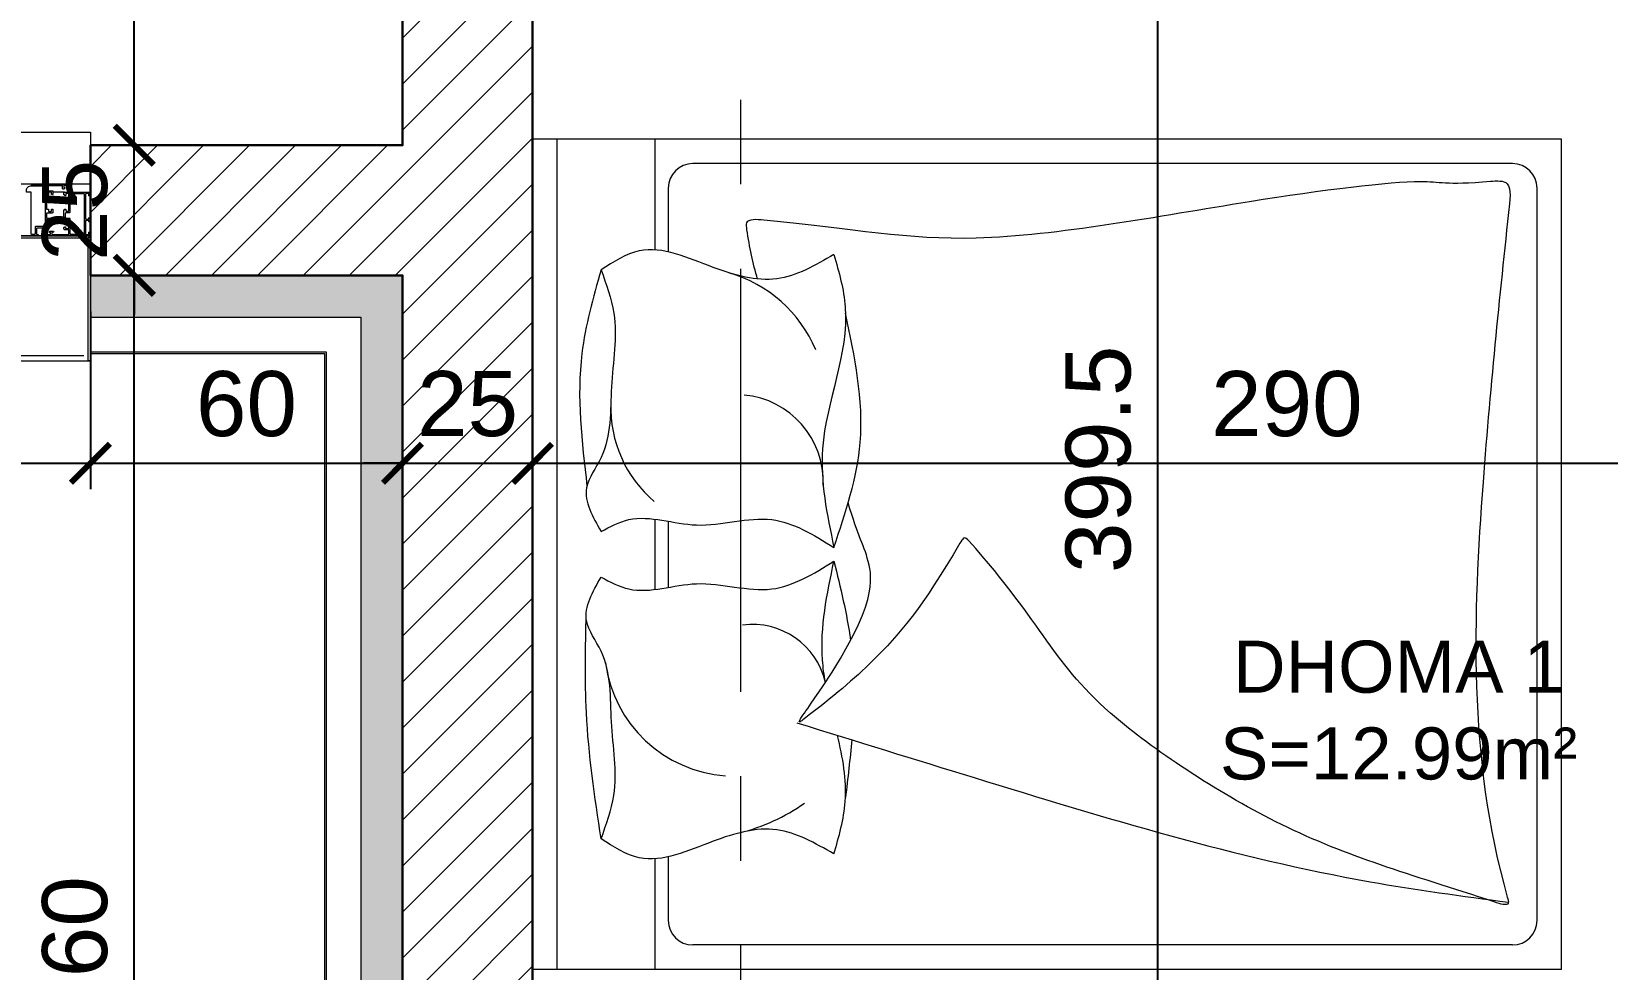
# Model space of a CAD drawing. Header units: centimetres. Extents: x 105417 to 110818, y -55119 to -48326.
# Drawn here: x 108143 to 108446, y -53635.7 to -53455.5 of the extents above; entities that cross this region are included whole.
import ezdxf

# ---------------------------------------------------------------- set-up
doc = ezdxf.new("R2010")
doc.units = ezdxf.units.CM
doc.header["$LTSCALE"] = 50
doc.header["$MEASUREMENT"] = 0
doc.linetypes.add('AXES', pattern=[2, 1.25, -0.25, 0.25, -0.25])
doc.linetypes.add('CACHE', pattern=[0.375, 0.25, -0.125])
doc.layers.get('0').update_dxf_attribs({"color": 8})
doc.layers.add('AXES', color=10, linetype='AXES')
doc.layers.add('COTE 50ème', color=1, linetype='Continuous')
doc.layers.add('DEMOL', color=7, linetype='Continuous', lineweight=60, true_color=0xe6ac00)
for name, color, linetype, lineweight in [('ISOLATION', 252, 'Continuous', 0), ('MACONNERIE COUPE', 7, 'Continuous', 30), ('MACONNERIE HACHURE', 253, 'Continuous', 13), ('mobilimi', 8, 'Continuous', 9), ('WD_Corner', 154, 'Continuous', 5), ('WINDOWS', 21, 'Continuous', 5)]:
    doc.layers.add(name, color=color, linetype=linetype, lineweight=lineweight)
doc.styles.add('RS_TEXT_1.50', font='arial.ttf', dxfattribs={"height": 12.5})
doc.styles.add('RS_TXT_50', font='arial.ttf', dxfattribs={"height": 12.5})
doc.dimstyles.new('RS_50CM_LINEAIRE', dxfattribs={"dimscale": 5, "dimtxt": 12.5, "dimasz": 1.5, "dimexe": 1, "dimexo": 2.5, "dimgap": 1, "dimtad": 1, "dimdec": 1, "dimrnd": 0.5, "dimdsep": 46, "dimtxsty": 'RS_TXT_50', "dimblk1": 'ARCHTICK', "dimblk2": 'ARCHTICK', "dimsah": 1, "dimcen": 2.5, "dimdle": 1, "dimclrt": 4, "dimadec": 0, "dimazin": 2, "dimtfac": 1, "dimtdec": 1, "dimtix": 1, "dimtmove": 2, "dimatfit": 3, "dimfxl": 1, "dimtolj": 1, "dimtzin": 0, "dimarcsym": 0})

# ---------------------------------------------------------------- blocks, each defined once
blk = doc.blocks.new('A$Ceb270309')
at = {"layer": 'AXES', "lineweight": 5, "ltscale": 1.3}
blk.add_line((740, -4150), (740, -1058.41), dxfattribs=at)
blk = doc.blocks.new('_ArchTick')
at = {"color": 0, "linetype": 'ByBlock', "const_width": 0.15}
blk.add_lwpolyline([(-0.5, -0.5), (0.5, 0.5)], dxfattribs=at)
blk = doc.blocks.new('*D1180')
at = {"layer": 'COTE 50ème', "color": 0, "lineweight": -2, "ltscale": 0.5, "transparency": 16777216}
for p, q in [((107253.08, -52052.36), (107253.08, -54127.36)), ((107431.85, -52057.36), (107248.08, -52057.36)), ((108207.94, -54122.36), (107248.08, -54122.36))]:
    blk.add_line(p, q, dxfattribs=at)
at = {"layer": 'Defpoints', "color": 0, "ltscale": 0.5, "transparency": 16777216}
for p in [(107444.35, -52057.36), (107253.08, -54122.36), (108220.44, -54122.36)]:
    blk.add_point(p, dxfattribs=at)
at = {"layer": 'COTE 50ème', "color": 0, "lineweight": -2, "ltscale": 0.5, "transparency": 16777216, "xscale": 7.5, "yscale": 7.5, "zscale": 7.5}
for p, rotation in [((107253.08, -52057.36), 90), ((107253.08, -54122.36), 270)]:
    blk.add_blockref('_ArchTick', p, dxfattribs=dict(at, rotation=rotation))
at = {"layer": 'COTE 50ème', "color": 4, "ltscale": 0.5, "transparency": 16777216, "insert": (107241.69, -53089.86), "char_height": 12.5, "attachment_point": 5, "rotation": 90, "style": 'RS_TXT_50'}
blk.add_mtext('\\A1;2065', dxfattribs=at)
blk = doc.blocks.new('*D1254')
at = {"layer": 'COTE 50ème', "color": 0, "lineweight": -2, "ltscale": 0.5, "transparency": 16777216}
for p, q in [((108154.35, -53509.32), (108154.35, -53543.46)), ((107934.35, -53514.86), (107934.35, -53543.46)), ((107929.35, -53538.46), (108159.35, -53538.46))]:
    blk.add_line(p, q, dxfattribs=at)
at = {"layer": 'Defpoints', "color": 0, "ltscale": 0.5, "transparency": 16777216}
for p in [(108154.35, -53496.82), (107934.35, -53502.36), (108154.35, -53538.46)]:
    blk.add_point(p, dxfattribs=at)
at = {"layer": 'COTE 50ème', "color": 0, "lineweight": -2, "ltscale": 0.5, "transparency": 16777216, "xscale": 7.5, "yscale": 7.5, "zscale": 7.5, "rotation": 180}
blk.add_blockref('_ArchTick', (107934.35, -53538.46), dxfattribs=at)
at = {"layer": 'COTE 50ème', "color": 0, "lineweight": -2, "ltscale": 0.5, "transparency": 16777216, "xscale": 7.5, "yscale": 7.5, "zscale": 7.5}
blk.add_blockref('_ArchTick', (108154.35, -53538.46), dxfattribs=at)
at = {"layer": 'COTE 50ème', "color": 4, "ltscale": 0.5, "transparency": 16777216, "insert": (108044.35, -53527.08), "char_height": 12.5, "attachment_point": 5, "style": 'RS_TXT_50'}
blk.add_mtext('\\A1;220', dxfattribs=at)
blk = doc.blocks.new('*D1255')
at = {"layer": 'COTE 50ème', "color": 0, "lineweight": -2, "ltscale": 0.5, "transparency": 16777216}
for p, q in [((108154.35, -53509.32), (108154.35, -53543.46)), ((108214.35, -53526.66), (108214.35, -53543.46)), ((108149.35, -53538.46), (108219.35, -53538.46))]:
    blk.add_line(p, q, dxfattribs=at)
at = {"layer": 'Defpoints', "color": 0, "ltscale": 0.5, "transparency": 16777216}
for p in [(108154.35, -53496.82), (108214.35, -53514.16), (108214.35, -53538.46)]:
    blk.add_point(p, dxfattribs=at)
at = {"layer": 'COTE 50ème', "color": 0, "lineweight": -2, "ltscale": 0.5, "transparency": 16777216, "xscale": 7.5, "yscale": 7.5, "zscale": 7.5, "rotation": 180}
blk.add_blockref('_ArchTick', (108154.35, -53538.46), dxfattribs=at)
at = {"layer": 'COTE 50ème', "color": 0, "lineweight": -2, "ltscale": 0.5, "transparency": 16777216, "xscale": 7.5, "yscale": 7.5, "zscale": 7.5}
blk.add_blockref('_ArchTick', (108214.35, -53538.46), dxfattribs=at)
at = {"layer": 'COTE 50ème', "color": 4, "ltscale": 0.5, "transparency": 16777216, "insert": (108184.35, -53527.08), "char_height": 12.5, "attachment_point": 5, "style": 'RS_TXT_50'}
blk.add_mtext('\\A1;60', dxfattribs=at)
blk = doc.blocks.new('*D1256')
at = {"layer": 'COTE 50ème', "color": 0, "lineweight": -2, "ltscale": 0.5, "transparency": 16777216}
for p, q in [((108214.35, -53526.66), (108214.35, -53543.46)), ((108239.35, -53526.66), (108239.35, -53543.46)), ((108214.35, -53538.46), (108206.85, -53538.46)), ((108214.35, -53538.46), (108239.35, -53538.46)), ((108239.35, -53538.46), (108246.85, -53538.46))]:
    blk.add_line(p, q, dxfattribs=at)
at = {"layer": 'Defpoints', "color": 0, "ltscale": 0.5, "transparency": 16777216}
for p in [(108214.35, -53514.16), (108239.35, -53514.16), (108239.35, -53538.46)]:
    blk.add_point(p, dxfattribs=at)
at = {"layer": 'COTE 50ème', "color": 0, "lineweight": -2, "ltscale": 0.5, "transparency": 16777216, "xscale": 7.5, "yscale": 7.5, "zscale": 7.5}
blk.add_blockref('_ArchTick', (108214.35, -53538.46), dxfattribs=at)
at = {"layer": 'COTE 50ème', "color": 0, "lineweight": -2, "ltscale": 0.5, "transparency": 16777216, "xscale": 7.5, "yscale": 7.5, "zscale": 7.5, "rotation": 180}
blk.add_blockref('_ArchTick', (108239.35, -53538.46), dxfattribs=at)
at = {"layer": 'COTE 50ème', "color": 4, "ltscale": 0.5, "transparency": 16777216, "insert": (108226.85, -53527.08), "char_height": 12.5, "attachment_point": 5, "style": 'RS_TXT_50'}
blk.add_mtext('\\A1;25', dxfattribs=at)
blk = doc.blocks.new('*D1257')
at = {"layer": 'COTE 50ème', "color": 0, "lineweight": -2, "ltscale": 0.5, "transparency": 16777216}
for p, q in [((108239.35, -53526.66), (108239.35, -53543.46)), ((108529.35, -53526.66), (108529.35, -53543.46)), ((108234.35, -53538.46), (108534.35, -53538.46))]:
    blk.add_line(p, q, dxfattribs=at)
at = {"layer": 'Defpoints', "color": 0, "ltscale": 0.5, "transparency": 16777216}
for p in [(108239.35, -53514.16), (108529.35, -53514.16), (108529.35, -53538.46)]:
    blk.add_point(p, dxfattribs=at)
at = {"layer": 'COTE 50ème', "color": 0, "lineweight": -2, "ltscale": 0.5, "transparency": 16777216, "xscale": 7.5, "yscale": 7.5, "zscale": 7.5, "rotation": 180}
blk.add_blockref('_ArchTick', (108239.35, -53538.46), dxfattribs=at)
at = {"layer": 'COTE 50ème', "color": 0, "lineweight": -2, "ltscale": 0.5, "transparency": 16777216, "xscale": 7.5, "yscale": 7.5, "zscale": 7.5}
blk.add_blockref('_ArchTick', (108529.35, -53538.46), dxfattribs=at)
at = {"layer": 'COTE 50ème', "color": 4, "ltscale": 0.5, "transparency": 16777216, "insert": (108384.35, -53527.08), "char_height": 12.5, "attachment_point": 5, "style": 'RS_TXT_50'}
blk.add_mtext('\\A1;290', dxfattribs=at)
blk = doc.blocks.new('*D1385')
at = {"layer": 'COTE 50ème', "color": 0, "lineweight": -2, "ltscale": 0.5, "transparency": 16777216}
for p, q in [((108359.51, -53742.36), (108359.51, -53333.05)), ((108326.85, -53338.05), (108364.51, -53338.05)), ((108332.61, -53737.36), (108364.51, -53737.36))]:
    blk.add_line(p, q, dxfattribs=at)
at = {"layer": 'Defpoints', "color": 0, "ltscale": 0.5, "transparency": 16777216}
for p in [(108314.35, -53338.05), (108359.51, -53338.05), (108320.11, -53737.36)]:
    blk.add_point(p, dxfattribs=at)
at = {"layer": 'COTE 50ème', "color": 0, "lineweight": -2, "ltscale": 0.5, "transparency": 16777216, "xscale": 7.5, "yscale": 7.5, "zscale": 7.5}
for p, rotation in [((108359.51, -53338.05), 90), ((108359.51, -53737.36), 270)]:
    blk.add_blockref('_ArchTick', p, dxfattribs=dict(at, rotation=rotation))
at = {"layer": 'COTE 50ème', "color": 4, "ltscale": 0.5, "transparency": 16777216, "insert": (108348.12, -53537.7), "char_height": 12.5, "attachment_point": 5, "rotation": 90, "style": 'RS_TXT_50'}
blk.add_mtext('\\A1;399.5', dxfattribs=at)
blk = doc.blocks.new('*D1435')
at = {"layer": 'COTE 50ème', "color": 0, "lineweight": -2, "ltscale": 0.5, "transparency": 16777216}
for p, q in [((108162.79, -53767.36), (108162.79, -53497.36)), ((108183.63, -53502.36), (108157.79, -53502.36)), ((108201.85, -53762.36), (108157.79, -53762.36))]:
    blk.add_line(p, q, dxfattribs=at)
at = {"layer": 'Defpoints', "color": 0, "ltscale": 0.5, "transparency": 16777216}
for p in [(108162.79, -53502.36), (108196.13, -53502.36), (108214.35, -53762.36)]:
    blk.add_point(p, dxfattribs=at)
at = {"layer": 'COTE 50ème', "color": 0, "lineweight": -2, "ltscale": 0.5, "transparency": 16777216, "xscale": 7.5, "yscale": 7.5, "zscale": 7.5}
for p, rotation in [((108162.79, -53502.36), 90), ((108162.79, -53762.36), 270)]:
    blk.add_blockref('_ArchTick', p, dxfattribs=dict(at, rotation=rotation))
at = {"layer": 'COTE 50ème', "color": 4, "ltscale": 0.5, "transparency": 16777216, "insert": (108151.4, -53632.36), "char_height": 12.5, "attachment_point": 5, "rotation": 90, "style": 'RS_TXT_50'}
blk.add_mtext('\\A1;260', dxfattribs=at)
blk = doc.blocks.new('*D1436')
at = {"layer": 'COTE 50ème', "color": 0, "lineweight": -2, "ltscale": 0.5, "transparency": 16777216}
for p, q in [((108162.79, -53477.36), (108162.79, -53469.86)), ((108183.63, -53477.36), (108157.79, -53477.36)), ((108162.79, -53502.36), (108162.79, -53477.36)), ((108183.63, -53502.36), (108157.79, -53502.36)), ((108162.79, -53502.36), (108162.79, -53509.86))]:
    blk.add_line(p, q, dxfattribs=at)
at = {"layer": 'Defpoints', "color": 0, "ltscale": 0.5, "transparency": 16777216}
for p in [(108162.79, -53477.36), (108196.13, -53477.36), (108196.13, -53502.36)]:
    blk.add_point(p, dxfattribs=at)
at = {"layer": 'COTE 50ème', "color": 0, "lineweight": -2, "ltscale": 0.5, "transparency": 16777216, "xscale": 7.5, "yscale": 7.5, "zscale": 7.5}
for p, rotation in [((108162.79, -53477.36), 270), ((108162.79, -53502.36), 90)]:
    blk.add_blockref('_ArchTick', p, dxfattribs=dict(at, rotation=rotation))
at = {"layer": 'COTE 50ème', "color": 4, "ltscale": 0.5, "transparency": 16777216, "insert": (108151.4, -53489.86), "char_height": 12.5, "attachment_point": 5, "rotation": 90, "style": 'RS_TXT_50'}
blk.add_mtext('\\A1;25', dxfattribs=at)
blk = doc.blocks.new('*D1437')
at = {"layer": 'COTE 50ème', "color": 0, "lineweight": -2, "ltscale": 0.5, "transparency": 16777216}
for p, q in [((108162.79, -53482.36), (108162.79, -53321.05)), ((108201.85, -53326.05), (108157.79, -53326.05)), ((108183.63, -53477.36), (108157.79, -53477.36))]:
    blk.add_line(p, q, dxfattribs=at)
at = {"layer": 'Defpoints', "color": 0, "ltscale": 0.5, "transparency": 16777216}
for p in [(108162.79, -53326.05), (108214.35, -53326.05), (108196.13, -53477.36)]:
    blk.add_point(p, dxfattribs=at)
at = {"layer": 'COTE 50ème', "color": 0, "lineweight": -2, "ltscale": 0.5, "transparency": 16777216, "xscale": 7.5, "yscale": 7.5, "zscale": 7.5}
for p, rotation in [((108162.79, -53326.05), 90), ((108162.79, -53477.36), 270)]:
    blk.add_blockref('_ArchTick', p, dxfattribs=dict(at, rotation=rotation))
at = {"layer": 'COTE 50ème', "color": 4, "ltscale": 0.5, "transparency": 16777216, "insert": (108151.4, -53401.7), "char_height": 12.5, "attachment_point": 5, "rotation": 90, "style": 'RS_TXT_50'}
blk.add_mtext('\\A1;151.5', dxfattribs=at)

msp = doc.modelspace()

# ---------------------------------------------------------------- hatches: boundary and pattern name
at = {"layer": 'ISOLATION', "transparency": 33554687}
h = msp.add_hatch(dxfattribs=at)
h.set_pattern_fill('INSUL', color=256, scale=10, angle=45)
h.paths.add_polyline_path([(108154.35, -53502.36), (108154.35, -53510.36), (108206.35, -53510.36), (108206.35, -53770.36), (108331.85, -53770.36), (108331.85, -53762.36), (108214.35, -53762.36), (108214.35, -53502.36)])
at = {"layer": 'MACONNERIE HACHURE'}
h = msp.add_hatch(dxfattribs=at)
h.set_pattern_fill('ANSI31', color=256, scale=50, style=0)
h.paths.add_polyline_path([(107874.35, -53728.36), (107763.35, -53728.36), (107763.35, -53770.36), (107874.35, -53770.36)])
h.paths.add_polyline_path([(107866.35, -53736.36), (107771.35, -53736.36), (107771.35, -53762.36), (107866.35, -53762.36)], flags=16)
h.paths.add_polyline_path([(109325.35, -53728.36), (109214.35, -53728.36), (109214.35, -53770.36), (109325.35, -53770.36)])
h.paths.add_polyline_path([(109317.35, -53736.36), (109222.35, -53736.36), (109222.35, -53762.36), (109317.35, -53762.36)], flags=16)
h.paths.add_polyline_path([(109454.35, -52082.36), (109509.35, -52082.36), (109509.35, -52057.36), (109454.35, -52057.36)])
h.paths.add_polyline_path([(109274.35, -52057.36), (109174.35, -52057.36), (109174.35, -52082.36), (109274.35, -52082.36)])
h.paths.add_polyline_path([(107444.35, -53677.36), (107444.35, -53737.36), (107469.35, -53737.36), (107469.35, -53677.36)])
h.paths.add_polyline_path([(108556.85, -53762.36), (108531.85, -53762.36), (108531.85, -53982.36), (108556.85, -53982.36)])
h.paths.add_polyline_path([(108239.36, -53952.36), (108214.36, -53952.36), (108214.36, -54122.36), (108331.85, -54122.36), (108331.85, -54097.36), (108239.36, -54097.36)])
h.paths.add_polyline_path([(108556.85, -53982.36), (108531.85, -53982.36), (108531.85, -54122.36), (108556.85, -54122.36)])
h.paths.add_polyline_path([(108849.35, -53952.36), (108874.35, -53952.36), (108874.35, -54122.36), (108756.85, -54122.36), (108756.85, -54097.36), (108849.35, -54097.36)])
h.paths.add_polyline_path([(107469.35, -53422.36), (107444.35, -53422.36), (107444.35, -53497.36), (107469.35, -53497.36)])
h.paths.add_polyline_path([(109644.35, -53677.36), (109644.35, -53737.36), (109619.35, -53737.36), (109619.35, -53677.36)])
h.paths.add_polyline_path([(109619.35, -53342.47), (109644.35, -53342.47), (109644.35, -53397.36), (109619.35, -53397.36)])
h.paths.add_polyline_path([(107469.35, -53342.47), (107444.35, -53342.47), (107444.35, -53397.36), (107469.35, -53397.36)])
h.paths.add_polyline_path([(109619.35, -52847.36), (109644.35, -52847.36), (109644.35, -52902.25), (109619.35, -52902.25)])
h.paths.add_polyline_path([(109099.36, -53146.93), (108984.36, -53146.93), (108984.36, -53096.93), (109099.36, -53096.93)])
h.paths.add_polyline_path([(109089.36, -53136.93), (108994.36, -53136.93), (108994.36, -53106.93), (109089.36, -53106.93)], flags=16)
h.paths.add_polyline_path([(108104.35, -53147.36), (107989.35, -53147.36), (107989.35, -53097.36), (108104.35, -53097.36)])
h.paths.add_polyline_path([(108094.35, -53137.36), (107999.35, -53137.36), (107999.35, -53107.36), (108094.35, -53107.36)], flags=16)
h.paths.add_polyline_path([(108794.35, -52797.36), (108774.35, -52797.36), (108774.35, -52787.36), (108794.35, -52787.36)])
h.paths.add_polyline_path([(108849.35, -53737.36), (108756.85, -53737.36), (108756.85, -53762.36), (108849.35, -53762.36)])
h.paths.add_polyline_path([(109234.24, -53477.36), (109209.24, -53477.36), (109209.24, -53422.36), (109234.24, -53422.36)])
h.paths.add_polyline_path([(109619.35, -53062.36), (109644.35, -53062.36), (109644.35, -53182.36), (109619.35, -53182.36)])
h.paths.add_polyline_path([(108809.35, -53326.05), (108874.35, -53326.05), (108874.35, -53348.05), (108849.35, -53348.05), (108849.35, -53338.05), (108809.35, -53338.05)])
h.paths.add_polyline_path([(109619.35, -53422.36), (109644.35, -53422.36), (109644.35, -53497.36), (109619.35, -53497.36)])
h.paths.add_polyline_path([(108704.35, -52527.36), (108794.35, -52527.36), (108794.35, -52607.36), (108947.35, -52607.36), (108947.35, -52512.38), (108959.35, -52512.38), (108959.35, -52632.36), (108794.35, -52632.36), (108794.35, -52687.36), (108774.35, -52687.36), (108774.35, -52583.36), (108704.35, -52583.36), (108704.35, -52632.36), (108669.35, -52632.36), (108669.35, -52612.36), (108679.35, -52612.36), (108679.35, -52562.36), (108704.35, -52562.36), (108704.35, -52578.36), (108774.35, -52578.36), (108774.35, -52552.36), (108704.35, -52552.36)])
h.paths.add_polyline_path([(108874.35, -53702.36), (108849.35, -53702.36), (108849.35, -53440.05), (108874.35, -53440.05), (108874.35, -53477.36), (108934.35, -53477.36), (108934.35, -53502.36), (108874.35, -53502.36)])
h.paths.add_polyline_path([(108814.35, -52082.36), (108947.35, -52082.36), (108947.35, -52236.36), (108959.35, -52236.36), (108959.35, -52082.36), (108994.35, -52082.36), (108994.35, -52057.36), (108814.35, -52057.36)])
h.paths.add_polyline_path([(109509.35, -52482.36), (109509.35, -52424.25), (109534.35, -52424.25), (109534.35, -52477.36), (109644.35, -52477.36), (109644.35, -52567.36), (109619.35, -52567.36), (109619.35, -52502.36), (109286.35, -52502.36), (109286.35, -52507.36), (109134.35, -52507.36), (109134.35, -52517.36), (109122.35, -52517.36), (109122.35, -52422.36), (109061.49, -52422.36), (109061.49, -52410.36), (109134.35, -52410.36), (109134.35, -52482.36)])
h.paths.add_polyline_path([(109071.35, -52817.36), (109071.35, -52723.36), (109083.35, -52723.36), (109083.35, -52797.36), (109221.35, -52797.36), (109221.35, -52631.36), (109083.35, -52631.36), (109083.35, -52641.36), (109071.35, -52641.36), (109071.35, -52619.36), (109122.35, -52619.36), (109122.35, -52609.36), (109134.35, -52609.36), (109134.35, -52619.36), (109241.35, -52619.36), (109241.35, -52797.36), (109509.35, -52797.36), (109509.35, -52817.36)])
h.paths.add_polyline_path([(108294.35, -52797.36), (108314.35, -52797.36), (108314.35, -52787.36), (108294.35, -52787.36)])
h.paths.add_polyline_path([(108239.35, -53737.36), (108331.85, -53737.36), (108331.85, -53762.36), (108239.35, -53762.36)])
h.paths.add_polyline_path([(107859.35, -53477.36), (107884.35, -53477.36), (107884.35, -53422.36), (107859.35, -53422.36)])
h.paths.add_polyline_path([(107469.35, -53062.36), (107444.35, -53062.36), (107444.35, -53182.36), (107469.35, -53182.36)])
h.paths.add_polyline_path([(108279.35, -53326.05), (108214.35, -53326.05), (108214.35, -53348.05), (108239.35, -53348.05), (108239.35, -53338.05), (108279.35, -53338.05)])
h.paths.add_polyline_path([(108724.52, -52902.36), (108774.35, -52902.36), (108774.35, -52942.36), (108724.52, -52942.36)])
h.paths.add_polyline_path([(108564.35, -52902.36), (108604.35, -52902.36), (108604.35, -52942.36), (108564.35, -52942.36)])
h.paths.add_polyline_path([(109509.35, -52154.25), (109534.35, -52154.25), (109534.35, -52107.36), (109509.35, -52107.36)])
h.paths.add_polyline_path([(109619.35, -52797.36), (109644.35, -52797.36), (109644.35, -52747.36), (109619.35, -52747.36)])
h.paths.add_polyline_path([(108364.19, -52902.36), (108314.35, -52902.36), (108314.35, -52942.36), (108364.19, -52942.36)])
h.paths.add_polyline_path([(108524.35, -52902.36), (108484.35, -52902.36), (108484.35, -52942.36), (108524.35, -52942.36)])
h.paths.add_polyline_path([(108679.35, -52082.36), (108659.35, -52082.36), (108659.35, -52057.36), (108679.35, -52057.36)])
h.paths.add_polyline_path([(108384.35, -52527.36), (108294.35, -52527.36), (108294.35, -52607.36), (108141.35, -52607.36), (108141.35, -52512.38), (108129.35, -52512.38), (108129.35, -52632.36), (108294.35, -52632.36), (108294.35, -52687.36), (108314.35, -52687.36), (108314.35, -52583.36), (108384.35, -52583.36), (108384.35, -52632.36), (108569.35, -52632.36), (108569.35, -52612.36), (108409.35, -52612.36), (108409.35, -52562.36), (108384.35, -52562.36), (108384.35, -52578.36), (108314.35, -52578.36), (108314.35, -52552.36), (108384.35, -52552.36)])
h.paths.add_polyline_path([(107579.35, -52154.25), (107554.35, -52154.25), (107554.35, -52107.36), (107579.35, -52107.36)])
h.paths.add_polyline_path([(108559.35, -53737.36), (108576.85, -53737.36), (108576.85, -53762.36), (108511.85, -53762.36), (108511.85, -53737.36), (108529.35, -53737.36), (108529.35, -53272.36), (108559.35, -53272.36)])
h.paths.add_polyline_path([(108214.35, -53702.36), (108239.35, -53702.36), (108239.35, -53440.05), (108214.35, -53440.05), (108214.35, -53477.36), (108154.35, -53477.36), (108154.35, -53502.36), (108214.35, -53502.36)])
h.paths.add_polyline_path([(108559.35, -52082.36), (108409.35, -52082.36), (108409.35, -52057.36), (108559.35, -52057.36)])
h.paths.add_polyline_path([(108274.35, -52082.36), (108141.35, -52082.36), (108141.35, -52236.36), (108129.35, -52236.36), (108129.35, -52082.36), (107579.35, -52082.36), (107579.35, -52057.36), (108274.35, -52057.36)])
h.paths.add_polyline_path([(107579.35, -52482.36), (107579.35, -52424.25), (107554.35, -52424.25), (107554.35, -52477.36), (107444.35, -52477.36), (107444.35, -52567.36), (107469.35, -52567.36), (107469.35, -52502.36), (107802.35, -52502.36), (107802.35, -52507.36), (107954.35, -52507.36), (107954.35, -52517.36), (107966.35, -52517.36), (107966.35, -52422.36), (108027.22, -52422.36), (108027.22, -52410.36), (107954.35, -52410.36), (107954.35, -52482.36)])
h.paths.add_polyline_path([(108017.35, -52817.36), (108017.35, -52723.36), (108005.35, -52723.36), (108005.35, -52797.36), (107867.35, -52797.36), (107867.35, -52631.36), (108005.35, -52631.36), (108005.35, -52641.36), (108017.35, -52641.36), (108017.35, -52619.36), (107966.35, -52619.36), (107966.35, -52609.36), (107954.35, -52609.36), (107954.35, -52619.36), (107847.35, -52619.36), (107847.35, -52797.36), (107579.35, -52797.36), (107579.35, -52817.36)])
h.paths.add_polyline_path([(107469.35, -52797.36), (107444.35, -52797.36), (107444.35, -52747.36), (107469.35, -52747.36)])
h.paths.add_polyline_path([(107469.35, -52847.36), (107444.35, -52847.36), (107444.35, -52902.25), (107469.35, -52902.25)])
h.paths.add_polyline_path([(108947.35, -52328.36), (108704.35, -52328.36), (108704.35, -52348.36), (108947.35, -52348.36), (108947.35, -52430.38), (108959.35, -52430.38), (108959.35, -52422.36), (108969.35, -52422.36), (108969.35, -52410.36), (108959.35, -52410.36), (108959.35, -52318.36), (108947.35, -52318.36)])
h.paths.add_polyline_path([(108141.35, -52328.36), (108384.35, -52328.36), (108384.35, -52348.36), (108141.35, -52348.36), (108141.35, -52430.38), (108129.35, -52430.38), (108129.35, -52422.36), (108119.35, -52422.36), (108119.35, -52410.36), (108129.35, -52410.36), (108129.35, -52318.36), (108141.35, -52318.36)])

# ---------------------------------------------------------------- linework, layer by layer
at = {"layer": 'ISOLATION', "ltscale": 0.5}
msp.add_lwpolyline([(108154.35, -53502.36), (108154.35, -53510.36), (108206.35, -53510.36), (108206.35, -53770.36), (108331.85, -53770.36), (108331.85, -53762.36), (108214.35, -53762.36), (108214.35, -53502.36)], close=True, dxfattribs=at)
at = {"layer": 'MACONNERIE COUPE'}
msp.add_lwpolyline([(108214.35, -53702.36), (108239.35, -53702.36), (108239.35, -53440.05), (108214.35, -53440.05), (108214.35, -53477.36), (108154.35, -53477.36), (108154.35, -53502.36), (108214.35, -53502.36)], close=True, dxfattribs=at)
at = {"layer": 'mobilimi'}
for p, q in [((108239.35, -53476.18), (108239.35, -53635.72)), ((108437.15, -53476.18), (108239.35, -53476.18)), ((108244.1, -53635.72), (108244.1, -53476.18)), ((108262.93, -53497.46), (108262.93, -53476.18)), ((108437.15, -53635.72), (108437.15, -53476.18)), ((108427.73, -53480.89), (108270.15, -53480.89)), ((108265.45, -53497.84), (108265.45, -53485.6)), ((108432.44, -53626.3), (108432.44, -53485.6)), ((108262.93, -53562.69), (108262.93, -53549.21)), ((108265.45, -53562.3), (108265.45, -53549.6)), ((108262.93, -53635.72), (108262.93, -53614.45)), ((108265.45, -53626.3), (108265.45, -53614.06)), ((108427.73, -53631.01), (108270.15, -53631.01)), ((108437.15, -53635.72), (108239.35, -53635.72)), ((108239.35, -53687.36), (108239.35, -53635.72))]:
    msp.add_line(p, q, dxfattribs=at)
for centre, radius, start, end in [((108270.15, -53485.6), 4.71, 90, 180), ((108427.73, -53485.6), 4.71, 0, 90), ((108269.9, -53526.82), 25.97, 23.0951, 73.8984), ((108277.95, -53527.77), 23.57, 178.1095, 229.8448), ((108278.47, -53542.02), 16.75, 357.8917, 84.6963), ((108281.64, -53583.79), 14.37, 13.0208, 97.6937), ((108278.28, -53573.47), 25.12, 187.6562, 265.8389), ((108270.28, -53573.5), 37.03, 283.8817, 305.2218), ((108270.15, -53626.3), 4.71, 180, 270), ((108427.73, -53626.3), 4.71, 270, 0)]:
    msp.add_arc(centre, radius, start, end, dxfattribs=at)
for points, knots in [([(108282.59, -53503.06), (108281.72, -53500.07), (108280.92, -53496.46), (108280.28, -53491.35), (108300.39, -53493.21), (108323.24, -53497.98), (108375.52, -53487.87), (108412.43, -53483.27), (108414.75, -53485.09), (108426.96, -53483.98), (108427.19, -53486.08), (108427.29, -53486.94)], [3985.05903, 3985.05903, 3985.05903, 3985.05903, 4080.88352, 4095.097586, 4129.948642, 4553.773643, 5047.299708, 5447.379817, 5706.978712, 5742.134282, 5766.267478, 5766.267478, 5766.267478, 5766.267478]), ([(108427.29, -53486.94), (108425.39, -53504.87), (108420.98, -53546.38), (108419.04, -53595.48), (108427.27, -53623.75), (108408.53, -53617.57), (108385.61, -53611.24), (108339.71, -53581.21), (108337.88, -53569.58), (108322.33, -53552.41), (108314.52, -53565.89), (108305.91, -53575.91), (108296.9, -53583.53), (108289.9, -53588.82), (108305.15, -53567.51), (108304.46, -53555.76), (108301.88, -53552.62), (108300.01, -53546.05)], [5766.267478, 5766.267478, 5766.267478, 5766.267478, 6326.544882, 7063.125625, 7075.853468, 7104.137891, 7482.255608, 7822.118426, 8365.070605, 8376.683952, 8384.467459, 8620.875161, 8806.816714, 8824.217175, 8839.174614, 9041.086843, 9254.378307, 9254.378307, 9254.378307, 9254.378307]), ([(108297.27, -53498.37), (108293.67, -53500.44), (108286.32, -53504.67), (108273.36, -53500.98), (108261.6, -53495.4), (108254.92, -53499.74), (108252.51, -53501.31)], [0, 0, 0, 0, 126.546295, 258.531484, 412.948424, 500.192386, 500.192386, 500.192386, 500.192386]), ([(108297.27, -53498.37), (108298.23, -53501.72), (108301.77, -53514.04), (108292.71, -53532.83), (108295.95, -53548.3), (108297.27, -53554.62)], [0, 0, 0, 0, 109.214696, 402.016842, 604.685285, 604.685285, 604.685285, 604.685285]), ([(108252.51, -53501.31), (108251, -53506.63), (108247.15, -53520.21), (108248.81, -53534.3), (108249.81, -53542.87)], [0, 0, 0, 0, 174.773698, 445.939365, 445.939365, 445.939365, 445.939365]), ([(108252.51, -53501.31), (108253.53, -53504.06), (108256.2, -53511.3), (108253.95, -53523.58), (108254.68, -53535.35), (108248.08, -53543.8), (108250.89, -53548.73), (108252.51, -53551.57)], [0, 0, 0, 0, 92.019591, 242.309749, 388.238104, 456.828654, 550.479969, 550.479969, 550.479969, 550.479969]), ([(108297.27, -53554.62), (108299.51, -53547.93), (108304.46, -53533.22), (108301.26, -53517.96), (108299.51, -53509.64)], [0, 0, 0, 0, 220.862167, 485.908125, 485.908125, 485.908125, 485.908125]), ([(108252.51, -53551.57), (108254.27, -53550.64), (108259.97, -53547.6), (108271.36, -53552.09), (108285.14, -53547.13), (108293.37, -53552.21), (108297.27, -53554.62)], [0, 0, 0, 0, 61.879725, 199.875279, 354.011777, 493.000156, 493.000156, 493.000156, 493.000156]), ([(108252.51, -53560.33), (108254.27, -53561.27), (108259.97, -53564.3), (108271.36, -53559.82), (108285.14, -53564.77), (108293.37, -53559.69), (108297.27, -53557.28)], [0, 0, 0, 0, 61.879725, 199.875279, 354.011777, 493.000156, 493.000156, 493.000156, 493.000156]), ([(108295.64, -53580.56), (108295.38, -53579.12), (108294.32, -53571.37), (108295.95, -53563.61), (108297.27, -53557.28)], [355.798164, 355.798164, 355.798164, 355.798164, 402.016842, 604.685285, 604.685285, 604.685285, 604.685285]), ([(108252.51, -53610.6), (108253.53, -53607.85), (108256.2, -53600.6), (108253.95, -53588.32), (108254.68, -53576.56), (108248.08, -53568.1), (108250.89, -53563.17), (108252.51, -53560.33)], [0, 0, 0, 0, 92.019591, 242.309749, 388.238104, 456.828654, 550.479969, 550.479969, 550.479969, 550.479969]), ([(108252.51, -53610.6), (108251.31, -53602.54), (108249.17, -53588.23), (108249.52, -53573.78), (108249.66, -53567.46)], [0, 0, 0, 0, 258.790855, 459.690562, 459.690562, 459.690562, 459.690562]), ([(108290.17, -53588.34), (108301.52, -53591.85), (108337.91, -53603.09), (108383.14, -53616.91), (108418.03, -53621.62), (108426.91, -53622.82)], [0, 0, 0, 0, 378.531329, 1213.951151, 1499.195268, 1499.195268, 1499.195268, 1499.195268]), ([(108297.27, -53613.53), (108298.23, -53610.18), (108300.4, -53602.62), (108298.97, -53595), (108297.97, -53590.74)], [0, 0, 0, 0, 109.214696, 246.634525, 246.634525, 246.634525, 246.634525]), ([(108297.27, -53613.53), (108293.67, -53611.46), (108286.32, -53607.23), (108273.36, -53610.92), (108261.6, -53616.51), (108254.92, -53612.16), (108252.51, -53610.6)], [0, 0, 0, 0, 126.546295, 258.531484, 412.948424, 500.192386, 500.192386, 500.192386, 500.192386])]:
    msp.add_open_spline(points, degree=3, knots=knots, dxfattribs=at)
for points in [[(108297.27, -53557.28), (108298.52, -53562.33), (108299.76, -53567.38), (108300.47, -53572.47)], [(108300.69, -53591.57), (108300.38, -53595.27), (108299.94, -53598.98), (108299.5, -53602.68)]]:
    msp.add_open_spline(points, degree=3, dxfattribs=at)
at = {"layer": 'WD_Corner', "lineweight": 5, "ltscale": 0.5}
for points in [[(108154.35, -53517.06), (108199.65, -53517.06), (108199.65, -53777.06), (108331.85, -53777.06)], [(108154.35, -53517.36), (108199.35, -53517.36), (108199.35, -53777.36), (108331.85, -53777.36)]]:
    msp.add_lwpolyline(points, dxfattribs=at)
at = {"layer": 'WINDOWS'}
for p, q in [((108149.39, -53486.36), (108147.13, -53486.36)), ((108145.6, -53494.76), (108144.27, -53494.76))]:
    msp.add_line(p, q, dxfattribs=at)
at = {"layer": 'WINDOWS', "color": 165, "linetype": 'CACHE'}
msp.add_line((107934.35, -53517.76), (108154.35, -53517.76), dxfattribs=at)
at = {"layer": 'WINDOWS', "color": 165}
for points in [[(108154.35, -53484.86), (107934.35, -53484.86), (107934.35, -53474.86), (108154.35, -53474.86)], [(108154.35, -53494.76), (107934.35, -53494.76), (107934.35, -53518.76), (108154.35, -53518.76)], [(107934.75, -53495.16), (108153.95, -53495.16), (108154.35, -53494.76), (107934.35, -53494.76)], [(108154.35, -53494.76), (108154.35, -53518.76), (108153.95, -53518.76), (108153.95, -53495.16)]]:
    msp.add_lwpolyline(points, close=True, dxfattribs=at)
at = {"layer": 'WINDOWS'}
for points in [[(107934.35, -53494.76), (108154.35, -53494.76), (108154.35, -53484.86), (107934.35, -53484.86)], [(108153.09, -53486.64), (108153.14, -53486.7), (108153.14, -53494.42), (108153.09, -53494.48), (108150.55, -53494.48), (108150.49, -53494.42), (108150.49, -53491.49), (108150.4, -53491.4), (108149.65, -53491.4), (108149.56, -53491.31), (108149.56, -53490.37), (108149.65, -53490.28), (108150.4, -53490.28), (108150.49, -53490.19), (108150.49, -53486.7), (108150.55, -53486.64)]]:
    msp.add_lwpolyline(points, close=True, dxfattribs=at)
msp.add_lwpolyline([(108142.99, -53484.87), (108150.34, -53484.87, -0.414214), (108150.4, -53484.92), (108150.4, -53485.71, -0.414214), (108150.34, -53485.76), (108150.14, -53485.76, -0.250765), (108150.09, -53485.74), (108149.96, -53485.57, -0.599022), (108150.01, -53485.48), (108150.1, -53485.48, 0.414214), (108150.15, -53485.43), (108150.15, -53485.17, 0.414214), (108150.1, -53485.11), (108149.31, -53485.11, 0.414214), (108149.26, -53485.17), (108149.26, -53485.43, 0.414214), (108149.31, -53485.48), (108149.41, -53485.48, -0.599022), (108149.45, -53485.57), (108149.32, -53485.74, -0.250765), (108149.28, -53485.76), (108149.07, -53485.76, -0.414214), (108149.02, -53485.71), (108149.02, -53485.2, 0.414214), (108148.96, -53485.15), (108146.01, -53485.15, 0.414214), (108145.92, -53485.24), (108145.92, -53485.99, 0.414214), (108146.01, -53486.08), (108147.04, -53486.08, -0.414214), (108147.13, -53486.17), (108147.13, -53486.73, -0.414214), (108147.04, -53486.83), (108146.91, -53486.83, -0.414214), (108146.85, -53486.77), (108146.85, -53486.42, 0.414214), (108146.79, -53486.36), (108146.35, -53486.36, 0.414214), (108146.29, -53486.42), (108146.29, -53486.77, -0.414214), (108146.23, -53486.83), (108145.97, -53486.83, 0.414214), (108145.92, -53486.88), (108145.92, -53489.57, 0.414214), (108145.97, -53489.63), (108146.23, -53489.63, -0.414214), (108146.29, -53489.68), (108146.29, -53490.04, 0.414214), (108146.35, -53490.09), (108146.79, -53490.09, 0.414214), (108146.85, -53490.04), (108146.85, -53489.68, -0.414214), (108146.91, -53489.63), (108147.04, -53489.63, -0.414214), (108147.13, -53489.72), (108147.13, -53490.28, -0.414214), (108147.04, -53490.37), (108146.01, -53490.37, 0.414214), (108145.92, -53490.47), (108145.92, -53491.25, 0.414214), (108146.01, -53491.34), (108147.13, -53491.34, -0.809546), (108147.17, -53491.52), (108146.74, -53491.71, -0.543142), (108146.66, -53491.66, 0.414214), (108146.61, -53491.61), (108146.01, -53491.61, 0.414214), (108145.92, -53491.7), (108145.92, -53492.93, 0.414214), (108145.97, -53492.99), (108146.33, -53492.99, -0.414214), (108146.38, -53493.04), (108146.38, -53493.21, -0.414214), (108146.33, -53493.27), (108144.11, -53493.27, 0.414214), (108144.01, -53493.36), (108144.01, -53494.42, 0.414214), (108144.07, -53494.48), (108144.27, -53494.48, -0.414214), (108144.33, -53494.54), (108144.33, -53494.7, -0.414214), (108144.27, -53494.76), (108138.1, -53494.76, -0.414214)], format="xyb", dxfattribs=at)
for points in [[(108142.15, -53486.36, -0.414214), (108142.05, -53486.27), (108142.05, -53486.04), (108142.05, -53486.04, -0.414214), (108142.99, -53485.15), (108145.58, -53485.15, -0.414214), (108145.64, -53485.2), (108145.64, -53492.93, -0.414214), (108145.58, -53492.99), (108143.83, -53492.99, 0.414214), (108143.73, -53493.08), (108143.73, -53494.39, -0.414214), (108143.64, -53494.48), (108143.08, -53494.48, -0.414214), (108142.99, -53494.39), (108142.99, -53486.45, 0.414214), (108142.89, -53486.36)], [(108149.35, -53491.94), (108149.29, -53491.88, -0.198912), (108149.28, -53491.84), (108149.28, -53489.84, -0.198912), (108149.29, -53489.8), (108149.45, -53489.64, -0.198912), (108149.49, -53489.63), (108149.56, -53489.63, -0.414214), (108149.61, -53489.68), (108149.61, -53489.87, 0.340481), (108149.71, -53490), (108150.12, -53490, 0.414214), (108150.21, -53489.91), (108150.21, -53486.73, 0.414214), (108150.12, -53486.64), (108149.71, -53486.64, 0.414214), (108149.61, -53486.73), (108149.61, -53486.96, -0.414214), (108149.56, -53487.01), (108149.49, -53487.01, -0.198912), (108149.45, -53487), (108149.29, -53486.84, -0.198912), (108149.28, -53486.8), (108149.28, -53486.42, -0.414214), (108149.33, -53486.36), (108154.3, -53486.36, -0.414214), (108154.35, -53486.42), (108154.35, -53486.99, -0.322823), (108154.32, -53487.05), (108154.15, -53487.1, -0.511918), (108154.07, -53487.05), (108154.07, -53486.73, 0.414214), (108153.98, -53486.64), (108153.51, -53486.64, 0.414214), (108153.42, -53486.73), (108153.42, -53491.44, 0.414214), (108153.51, -53491.53), (108153.98, -53491.53, 0.414214), (108154.07, -53491.44), (108154.07, -53491.31, -0.511918), (108154.15, -53491.25), (108154.32, -53491.31, -0.322823), (108154.35, -53491.36), (108154.35, -53491.98, -0.322823), (108154.32, -53492.03), (108154.15, -53492.09, -0.511918), (108154.07, -53492.03), (108154.07, -53491.9, 0.414214), (108153.98, -53491.81), (108153.51, -53491.81, 0.414214), (108153.42, -53491.9), (108153.42, -53494.39, 0.414214), (108153.51, -53494.48), (108153.98, -53494.48, 0.414214), (108154.07, -53494.39), (108154.07, -53494.07, -0.511918), (108154.15, -53494.02), (108154.32, -53494.07, -0.322823), (108154.35, -53494.13), (108154.35, -53494.7, -0.414214), (108154.3, -53494.76), (108145.6, -53494.76, -0.414214), (108145.54, -53494.7), (108145.54, -53493.92, -0.414214), (108145.6, -53493.86), (108145.84, -53493.86, -0.250765), (108145.89, -53493.89), (108146, -53494.06, -0.599022), (108145.95, -53494.14), (108145.84, -53494.14, 0.414214), (108145.79, -53494.2), (108145.79, -53494.46, 0.414214), (108145.84, -53494.52), (108146.63, -53494.52, 0.414214), (108146.68, -53494.46), (108146.68, -53494.2, 0.414214), (108146.63, -53494.14), (108146.55, -53494.14, -0.599022), (108146.51, -53494.06), (108146.62, -53493.89, -0.250765), (108146.66, -53493.86), (108147.2, -53493.86, -1), (108147.2, -53494.07), (108146.98, -53494.07, 0.414214), (108146.93, -53494.13), (108146.93, -53494.42, 0.414214), (108146.98, -53494.48), (108150.15, -53494.48, 0.414214), (108150.21, -53494.42), (108150.21, -53493.7, 0.414214), (108150.12, -53493.6), (108149.46, -53493.6, -0.414214), (108149.28, -53493.42), (108149.28, -53493.16, -0.198912), (108149.29, -53493.12), (108149.35, -53493.06, -0.198912), (108149.39, -53493.04), (108149.5, -53493.04, -0.414214), (108149.56, -53493.1), (108149.56, -53493.27, 0.414214), (108149.61, -53493.32), (108150.12, -53493.32, 0.414214), (108150.21, -53493.23), (108150.21, -53491.77, 0.414214), (108150.12, -53491.68), (108149.61, -53491.68, 0.414214), (108149.56, -53491.74), (108149.56, -53491.9, -0.414214), (108149.5, -53491.96), (108149.39, -53491.96, -0.198912)]]:
    msp.add_lwpolyline(points, format="xyb", close=True, dxfattribs=at)

# ---------------------------------------------------------------- block references
at = {"layer": 'MACONNERIE COUPE', "lineweight": 5, "ltscale": 0.5}
msp.add_blockref('A$Ceb270309', (107539.35, -50862.36), dxfattribs=at)

# ---------------------------------------------------------------- texts
at = {"layer": 'DEMOL', "lineweight": -2, "insert": (108405.82, -53585.95), "char_height": 10, "width": 93.9293, "attachment_point": 5, "style": 'RS_TEXT_1.50'}
msp.add_mtext('DHOMA 1\\PS=12.99m²', dxfattribs=at)

# ---------------------------------------------------------------- dimensions: what is measured, and where the dimension line sits
at = {"layer": 'COTE 50ème', "ltscale": 0.5}
for base, p1, p2, picture, middle in [((107253.08, -54122.36), (107444.35, -52057.36), (108220.44, -54122.36), '*D1180', (107241.69, -53089.86)), ((108162.79, -53326.05), (108196.13, -53477.36), (108214.35, -53326.05), '*D1437', (108151.4, -53401.7)), ((108359.51, -53338.05), (108320.11, -53737.36), (108314.35, -53338.05), '*D1385', (108348.12, -53537.7)), ((108162.79, -53477.36), (108196.13, -53502.36), (108196.13, -53477.36), '*D1436', (108151.4, -53489.86)), ((108162.79, -53502.36), (108214.35, -53762.36), (108196.13, -53502.36), '*D1435', (108151.4, -53632.36))]:
    dim = msp.add_linear_dim(base=base, p1=p1, p2=p2, angle=90, dimstyle='RS_50CM_LINEAIRE', dxfattribs=at)
    dim.commit()
    dim.dimension.update_dxf_attribs({"geometry": picture, "text_midpoint": middle})
for base, p1, p2, picture, middle in [((108154.35, -53538.46), (107934.35, -53502.36), (108154.35, -53496.82), '*D1254', (108044.35, -53527.08)), ((108214.35, -53538.46), (108154.35, -53496.82), (108214.35, -53514.16), '*D1255', (108184.35, -53527.08)), ((108239.35, -53538.46), (108214.35, -53514.16), (108239.35, -53514.16), '*D1256', (108226.85, -53527.08)), ((108529.35, -53538.46), (108239.35, -53514.16), (108529.35, -53514.16), '*D1257', (108384.35, -53527.08))]:
    dim = msp.add_linear_dim(base=base, p1=p1, p2=p2, dimstyle='RS_50CM_LINEAIRE', dxfattribs=at)
    dim.commit()
    dim.dimension.update_dxf_attribs({"geometry": picture, "text_midpoint": middle})

doc.saveas('drawing.dxf')
